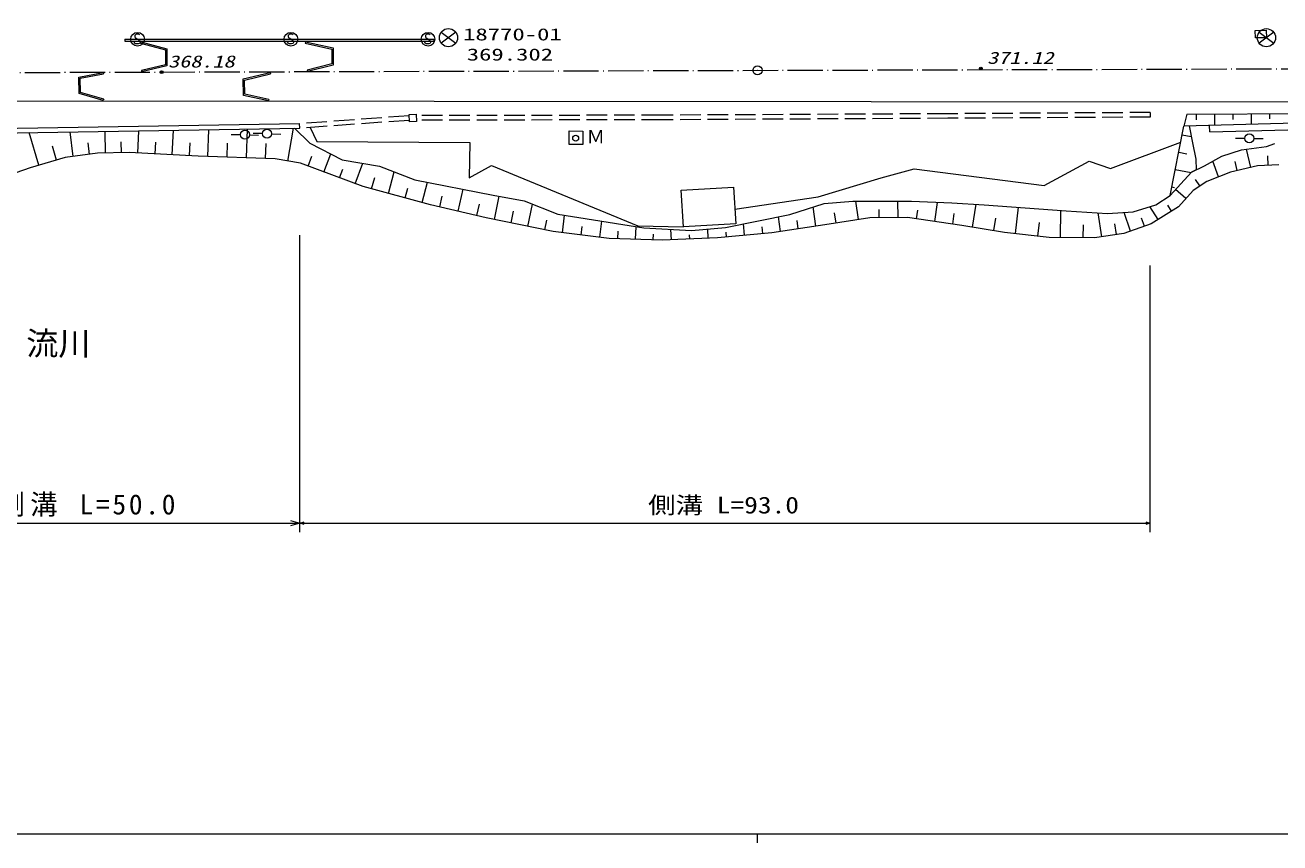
# Model space of a CAD drawing. Units: millimetres, scale not verified. Extents: x 7785 to 680000, y 20000 to 380000.
# Drawn here: x 88048 to 225092, y 204000 to 293305 of the extents above; entities that cross this region are included whole.
import ezdxf
from ezdxf.enums import TextEntityAlignment as Align

# ---------------------------------------------------------------- set-up
doc = ezdxf.new("R2010")
doc.units = ezdxf.units.MM
doc.header["$LTSCALE"] = 1000
for name, pattern in [('USER1', [3, 2.25, -0.75]), ('USER2', [2, 1.5, -0.5]), ('USER3', [4.9, 3.855738, -0.481967, 0.080328, -0.481967])]:
    doc.linetypes.add(name, pattern=pattern)
for name, color, linetype, lineweight in [('S-SUV', 7, 'Continuous', 13), ('S-SUV-BORD', 30, 'USER2', 13), ('S-SUV-ROAD', 7, 'Continuous', 13)]:
    doc.layers.add(name, color=color, linetype=linetype, lineweight=lineweight)
doc.layers.add('S-SUV-HTXT', color=7, linetype='Continuous')
doc.styles.add('ＭＳ ゴシック', font='')
doc.styles.get('ＭＳ ゴシック').set_extended_font_data('MS Gothic')

# ---------------------------------------------------------------- blocks, each defined once
blk = doc.blocks.new('BUHIN1')
at = {"color": 7, "linetype": 'Continuous', "lineweight": 13}
for p, q in [((-927, -364), (923, 367)), ((-96, 991), (92, -989))]:
    blk.add_line(p, q, dxfattribs=at)
blk.add_circle((0, 0), 995, dxfattribs=at)
blk = doc.blocks.new('BUHIN3')
at = {"color": 7, "linetype": 'Continuous', "lineweight": 13}
for centre, radius in [((0, 0), 150), ((0, 0), 131), ((0, 0), 112), ((0, 0), 93.8), ((0, 0), 75), ((0, 0), 56.2), ((1, 0), 37.5), ((0, 0), 18.8)]:
    blk.add_circle(centre, radius, dxfattribs=at)

msp = doc.modelspace()

# ---------------------------------------------------------------- linework, layer by layer
at = {"layer": 'S-SUV'}
for p, q in [((100040, 292166), (100036, 292080)), ((100036, 292080), (100040, 292024)), ((100089, 292249), (100040, 292166)), ((100040, 292024), (100070, 291949)), ((100070, 291949), (100122, 291908)), ((100171, 292305), (100089, 292249)), ((100122, 291908), (100531, 291671)), ((100269, 292331), (100171, 292305)), ((100385, 292331), (100269, 292331)), ((100464, 292316), (100385, 292331)), ((100520, 292290), (100464, 292316)), ((100561, 292245), (100520, 292290)), ((116791, 292166), (116787, 292080)), ((116787, 292080), (116791, 292024)), ((116840, 292249), (116791, 292166)), ((116791, 292024), (116821, 291949)), ((116821, 291949), (116873, 291908)), ((116922, 292305), (116840, 292249)), ((116873, 291908), (117282, 291671)), ((117020, 292331), (116922, 292305)), ((117136, 292331), (117020, 292331)), ((117215, 292316), (117136, 292331)), ((117271, 292290), (117215, 292316)), ((117312, 292245), (117271, 292290)), ((131767, 292166), (131763, 292080)), ((131763, 292080), (131767, 292024)), ((131815, 292249), (131767, 292166)), ((131767, 292024), (131797, 291949)), ((131797, 291949), (131849, 291908)), ((131898, 292305), (131815, 292249)), ((131849, 291908), (132258, 291671)), ((131995, 292331), (131898, 292305)), ((132112, 292331), (131995, 292331)), ((132190, 292316), (132112, 292331)), ((132247, 292290), (132190, 292316)), ((132288, 292245), (132247, 292290)), ((222407, 292722), (223607, 292740)), ((222419, 291908), (222407, 292722)), ((223619, 291926), (222419, 291908)), ((223607, 292740), (223619, 291926)), ((98927, 291761), (98927, 291561)), ((98927, 291761), (132700, 291761)), ((98927, 291561), (132700, 291561)), ((100025, 291349), (99972, 291435)), ((100085, 291293), (100025, 291349)), ((100156, 291259), (100085, 291293)), ((100231, 291248), (100156, 291259)), ((100404, 291248), (100231, 291248)), ((100520, 291281), (100404, 291248)), ((100572, 291349), (100520, 291281)), ((100531, 291671), (100576, 291604)), ((100599, 291420), (100572, 291349)), ((100576, 291604), (100606, 291510)), ((100606, 291510), (100599, 291420)), ((100702, 291473), (100663, 291328)), ((100663, 291328), (103389, 290605)), ((100702, 291473), (103539, 290720)), ((103389, 290605), (103389, 288984)), ((103539, 290720), (103539, 288867)), ((116776, 291349), (116723, 291435)), ((116836, 291293), (116776, 291349)), ((116907, 291259), (116836, 291293)), ((116982, 291248), (116907, 291259)), ((117155, 291248), (116982, 291248)), ((117271, 291281), (117155, 291248)), ((117323, 291349), (117271, 291281)), ((117282, 291671), (117327, 291604)), ((117350, 291420), (117323, 291349)), ((117327, 291604), (117357, 291510)), ((117357, 291510), (117350, 291420)), ((118666, 291489), (118634, 291343)), ((118634, 291343), (121536, 290695)), ((118666, 291489), (121686, 290815)), ((121536, 290695), (121536, 289061)), ((121686, 290815), (121686, 288944)), ((131752, 291349), (131699, 291435)), ((131812, 291293), (131752, 291349)), ((131883, 291259), (131812, 291293)), ((131958, 291248), (131883, 291259)), ((132130, 291248), (131958, 291248)), ((132247, 291281), (132130, 291248)), ((132299, 291349), (132247, 291281)), ((132258, 291671), (132303, 291604)), ((132325, 291420), (132299, 291349)), ((132303, 291604), (132333, 291510)), ((132333, 291510), (132325, 291420)), ((132700, 291761), (132700, 291561)), ((93907, 287631), (96590, 288133)), ((94059, 287507), (96617, 287986)), ((96590, 288133), (96617, 287986)), ((103389, 288984), (100743, 288337)), ((100743, 288337), (100779, 288191)), ((103539, 288867), (100779, 288191)), ((111854, 287422), (114798, 288120)), ((112007, 287304), (114833, 287974)), ((114798, 288120), (114833, 287974)), ((121536, 289061), (118854, 288391)), ((118854, 288391), (118891, 288245)), ((121686, 288944), (118891, 288245)), ((93945, 285836), (93907, 287631)), ((94093, 285949), (94059, 287507)), ((111904, 285625), (111854, 287422)), ((112051, 285746), (112007, 287304)), ((96590, 285064), (93945, 285836)), ((96632, 285208), (94093, 285949)), ((96632, 285208), (96590, 285064)), ((114649, 285026), (111904, 285625)), ((114681, 285173), (112051, 285746)), ((114681, 285173), (114649, 285026)), ((67959, 285043), (260269, 284918)), ((67989, 281740), (118035, 282546)), ((118043, 282046), (118035, 282546)), ((129987, 283541), (130777, 283567)), ((130013, 282756), (129987, 283541)), ((130803, 282781), (130013, 282756)), ((130777, 283567), (130803, 282781)), ((214936, 283586), (214601, 282274)), ((230104, 282678), (214601, 282274)), ((214936, 283586), (232953, 283664)), ((215937, 283591), (215940, 282950)), ((217427, 281648), (217419, 282348)), ((217939, 283599), (217944, 282361)), ((219941, 283608), (219943, 283011)), ((221943, 283617), (221948, 282465)), ((223945, 283625), (223947, 283071)), ((67997, 281240), (118043, 282046)), ((89553, 278008), (88506, 281570)), ((93314, 278967), (92972, 281642)), ((96830, 279324), (96779, 281703)), ((100365, 279334), (100487, 281763)), ((104126, 279145), (104260, 281824)), ((108000, 278967), (108104, 281886)), ((111555, 281335), (110555, 281316)), ((112212, 278816), (112324, 281954)), ((112555, 281328), (113554, 281295)), ((113974, 281450), (112974, 281450)), ((114974, 281437), (115974, 281411)), ((116740, 278459), (117379, 282035)), ((117455, 282036), (119156, 280427)), ((147466, 280269), (147477, 281747)), ((147477, 281747), (148956, 281735)), ((148956, 281735), (148944, 280257)), ((213109, 274696), (214601, 282274)), ((214415, 281327), (215413, 281131)), ((215190, 282290), (215546, 280436)), ((217427, 281648), (225963, 281870)), ((91471, 278572), (91025, 280088)), ((95082, 279192), (94923, 280432)), ((98560, 279362), (98534, 280546)), ((102246, 279239), (102310, 280516)), ((106007, 279051), (106077, 280453)), ((110106, 278892), (110160, 280406)), ((114318, 278741), (114376, 280364)), ((119156, 280427), (122679, 278603)), ((148944, 280257), (147466, 280269)), ((215546, 280436), (215899, 278670)), ((218750, 278988), (220896, 279687)), ((221247, 280934), (220247, 280934)), ((220896, 279687), (223641, 280037)), ((221907, 277766), (221434, 279756)), ((222247, 280934), (223247, 280934)), ((223641, 280037), (224539, 280386)), ((92430, 278854), (88594, 277726)), ((95965, 279305), (92430, 278854)), ((99425, 279381), (95965, 279305)), ((106947, 279004), (99425, 279381)), ((115371, 278704), (106947, 279004)), ((118109, 278214), (115371, 278704)), ((124971, 275663), (118109, 278214)), ((118967, 277895), (119377, 278998)), ((120682, 277257), (121424, 279252)), ((122679, 278603), (126770, 277913)), ((124114, 275981), (124946, 278220)), ((214042, 279433), (214929, 279258)), ((215899, 278670), (215947, 277487)), ((216853, 277940), (218750, 278988)), ((218400, 276742), (217749, 278435)), ((220434, 277416), (220201, 278401)), ((223816, 277990), (223771, 279030)), ((88594, 277726), (85360, 276598)), ((122398, 276619), (122753, 277575)), ((126770, 277913), (130631, 276415)), ((127726, 274920), (128366, 277294)), ((213109, 274696), (215455, 277242)), ((213669, 277538), (215412, 277195)), ((215455, 277242), (216853, 277940)), ((215947, 277487), (215455, 277242)), ((219698, 277242), (217102, 276243)), ((222643, 277940), (219698, 277242)), ((224989, 278040), (222643, 277940)), ((132318, 273683), (124971, 275663)), ((125890, 275415), (126231, 276681)), ((129563, 274425), (129856, 275513)), ((130631, 276415), (139159, 274744)), ((131400, 273930), (131997, 276147)), ((159715, 275267), (165425, 275597)), ((165425, 275597), (165654, 271621)), ((213296, 275643), (213586, 275586)), ((217102, 276243), (215605, 275245)), ((216354, 275744), (215876, 276461)), ((133330, 273448), (133600, 274614)), ((135353, 272979), (135910, 275380)), ((139159, 274744), (142558, 274110)), ((139305, 272085), (139830, 274618)), ((142558, 274110), (146246, 272669)), ((211554, 273687), (213109, 274696)), ((214806, 274354), (213704, 275341)), ((215605, 275245), (214007, 273462)), ((138389, 272275), (132318, 273683)), ((137377, 272510), (137663, 273745)), ((141137, 271705), (141404, 272990)), ((142969, 271325), (143473, 273752)), ((171551, 272633), (175318, 273825)), ((174421, 271357), (174108, 273442)), ((175318, 273825), (178466, 274063)), ((176619, 271689), (176451, 272794)), ((178466, 274063), (184856, 274063)), ((179081, 272063), (178777, 274063)), ((181342, 272266), (181328, 273165)), ((183401, 272297), (183375, 274063)), ((184856, 274063), (189246, 273880)), ((185417, 272166), (185555, 273097)), ((187389, 271874), (187696, 273945)), ((189246, 273880), (192797, 273687)), ((189361, 271582), (189529, 272719)), ((191510, 271244), (191920, 273735)), ((192797, 273687), (201751, 273031)), ((196220, 270532), (196544, 273412)), ((201122, 270108), (201155, 273075)), ((201751, 273031), (206266, 272722)), ((205655, 270190), (205251, 272792)), ((206266, 272722), (209084, 272915)), ((208790, 270820), (208090, 272847)), ((209084, 272915), (211554, 273687)), ((211789, 272066), (210897, 273482)), ((214007, 273462), (211050, 271600)), ((213268, 272997), (212865, 273636)), ((145718, 270754), (138389, 272275)), ((144802, 270945), (145021, 272003)), ((146246, 272669), (155622, 271154)), ((146736, 270630), (146971, 272552)), ((150808, 270131), (151024, 271897)), ((165654, 271621), (159945, 271292)), ((164540, 271202), (171551, 272633)), ((166630, 270349), (166511, 271604)), ((175388, 271502), (169591, 270630)), ((170557, 270775), (170315, 272381)), ((172489, 271066), (172355, 271956)), ((180312, 272250), (175388, 271502)), ((184431, 272312), (180312, 272250)), ((190346, 271436), (184431, 272312)), ((195002, 270669), (190346, 271436)), ((193838, 270861), (194062, 272219)), ((198658, 270258), (198825, 271746)), ((203614, 270080), (203630, 271491)), ((207243, 270436), (207062, 271600)), ((211050, 271600), (208037, 270559)), ((210296, 271340), (209992, 272222)), ((118043, 237925), (118043, 270372)), ((151826, 270006), (145718, 270754)), ((148772, 270380), (148885, 271303)), ((157623, 269820), (151826, 270006)), ((152792, 269975), (152819, 270789)), ((154725, 269913), (154769, 271292)), ((155622, 271154), (160820, 270868)), ((156657, 269851), (156677, 270473)), ((163669, 270069), (157623, 269820)), ((158631, 269861), (158584, 270991)), ((160646, 269944), (160627, 270412)), ((160820, 270868), (164540, 271202)), ((162662, 270027), (162620, 271030)), ((169591, 270630), (163669, 270069)), ((164656, 270162), (164607, 270684)), ((168604, 270536), (168534, 271270)), ((199876, 270121), (195002, 270669)), ((204860, 270067), (199876, 270121)), ((208037, 270559), (204860, 270067)), ((210937, 237925), (210937, 267050)), ((68113, 238925), (118043, 238925)), ((117043, 239213), (118043, 238925)), ((118043, 238925), (117043, 238640)), ((118043, 238925), (210937, 238925)), ((40000, 205000), (579000, 205000)), ((168000, 205000), (168000, 204000))]:
    msp.add_line(p, q, dxfattribs=at)
at = {"layer": 'S-SUV', "linetype": 'USER3'}
msp.add_line((68432, 288080), (384307, 288984), dxfattribs=at)
at = {"layer": 'S-SUV', "linetype": 'USER1'}
for p, q in [((210934, 283758), (188833, 283626)), ((129992, 283404), (118035, 282546)), ((130008, 282903), (118043, 282046)), ((157622, 283467), (130782, 283418)), ((157623, 282967), (130798, 282918)), ((188834, 283626), (157620, 283467)), ((188836, 283126), (157623, 282967)), ((210937, 283258), (188836, 283126))]:
    msp.add_line(p, q, dxfattribs=at)
at = {"layer": 'S-SUV'}
for points in [[(118543, 238781), (118043, 238925), (118543, 239068)], [(210437, 239069), (210937, 238925), (210437, 238783)]]:
    msp.add_lwpolyline(points, dxfattribs=at)
for centre, radius in [((100329, 291761), 746), ((117080, 291761), 746), ((132055, 291761), 746), ((168043, 288365), 498), ((168043, 288365), 15), ((112055, 281345), 498), ((114474, 281450), 498), ((148180, 280957), 325), ((221747, 280934), 498)]:
    msp.add_circle(centre, radius, dxfattribs=at)
at = {"layer": 'S-SUV-BORD'}
msp.add_line((210934, 283758), (210937, 283258), dxfattribs=at)
at = {"layer": 'S-SUV-ROAD'}
for p, q in [((119168, 282126), (119912, 280586)), ((119912, 280586), (136612, 280484)), ((136612, 280484), (136550, 276614)), ((206585, 277655), (214254, 280512)), ((199333, 275804), (204261, 278456)), ((204261, 278456), (206585, 277655)), ((136550, 276614), (138990, 277958)), ((138990, 277958), (154969, 271397)), ((181551, 276637), (185131, 277594)), ((185131, 277594), (199333, 275804)), ((174671, 274555), (181551, 276637)), ((159945, 271292), (159715, 275267)), ((165563, 273198), (174671, 274555)), ((154969, 271397), (159945, 271292))]:
    msp.add_line(p, q, dxfattribs=at)

# ---------------------------------------------------------------- block references
at = {"layer": 'S-SUV', "rotation": 301.5}
for name, p in [('BUHIN1', (134285, 291937)), ('BUHIN1', (223619, 291926)), ('BUHIN3', (102960, 288179)), ('BUHIN3', (192417, 288574))]:
    msp.add_blockref(name, p, dxfattribs=at)

# ---------------------------------------------------------------- texts
at = {"layer": 'S-SUV', "style": 'ＭＳ ゴシック'}
for s, height, width, p in [('18770-01', 1320, 1.5, (135885, 291237)), ('369.302', 1320, 1.5, (136285, 289037)), ('側溝 L=93.0', 1833, 1.2, (156093, 239425))]:
    msp.add_text(s, height=height, dxfattribs=dict(at, width=width)).set_placement(p, align=Align.BOTTOM_LEFT)
at = {"layer": 'S-SUV', "style": 'ＭＳ ゴシック', "oblique": 15, "width": 1.35}
for s, p in [('368.18', (103660, 288279)), ('371.12', (193117, 288674))]:
    msp.add_text(s, height=1320, dxfattribs=at).set_placement(p, align=Align.BOTTOM_LEFT)
at = {"layer": 'S-SUV', "style": 'ＭＳ ゴシック'}
msp.add_text('流川', height=2566, dxfattribs=at).set_placement((88177, 256496), align=Align.BOTTOM_LEFT)
at = {"layer": 'S-SUV', "insert": (85001, 239625), "char_height": 2199, "attachment_point": 7, "style": 'ＭＳ ゴシック'}
msp.add_mtext('\\T1.2;側溝\\~L=50.0', dxfattribs=at)
at = {"layer": 'S-SUV-HTXT', "style": 'ＭＳ ゴシック'}
msp.add_text('Ｍ', height=1466, dxfattribs=at).set_placement((149380, 279957), align=Align.BOTTOM_LEFT)

doc.saveas('drawing.dxf')
